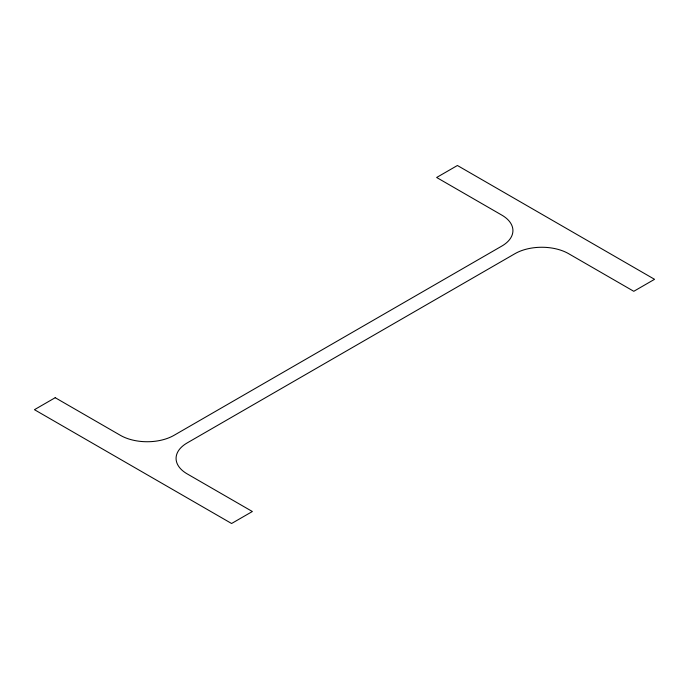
<?xml version="1.0" encoding="UTF-8"?>
<svg xmlns="http://www.w3.org/2000/svg" width="689" height="689" viewBox="0 0 689 689"><rect width="100%" height="100%" fill="white"/><g stroke="black" fill="none" stroke-linecap="round" stroke-linejoin="round"><path stroke-width="1.03" d="M55.215 397.699L34.45 409.688L231.59 523.502L252.355 511.514L187.184 473.886A37.921 21.893 0 0 1 187.184 442.924L514.976 253.673A37.921 21.893 0 0 1 568.606 253.673L633.785 291.301L654.55 279.312L457.41 165.498L436.645 177.486L501.816 215.114A37.921 21.893 0 0 1 501.816 246.076L174.024 435.327A37.921 21.893 0 0 1 120.394 435.327L55.215 397.699"/></g></svg>
